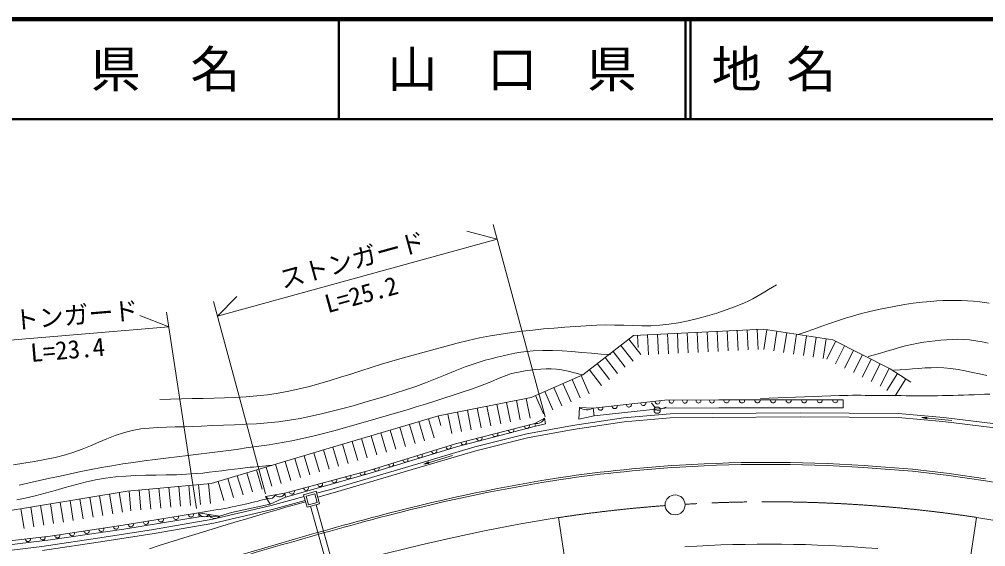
# Model space of a CAD drawing. Units: millimetres, scale not verified. Extents: x 40000 to 680000, y 20000 to 380000.
# Drawn here: x 300967 to 397856, y 327105 to 380000 of the extents above; entities that cross this region are included whole.
import ezdxf
from ezdxf.enums import TextEntityAlignment as Align

# ---------------------------------------------------------------- set-up
doc = ezdxf.new("R2010")
doc.units = ezdxf.units.MM
doc.header["$LTSCALE"] = 1000
doc.linetypes.add('CHAIN', pattern=[18.5, 12, -1.5, 3.5, -1.5])
for name, color, linetype, lineweight in [('M-BGD', 7, 'Continuous', 13), ('M-BMK', 2, 'CHAIN', 13), ('M-STR-HTXT', 7, 'Continuous', 13), ('M-TTL', 2, 'Continuous', 140), ('M-TTL-LINE', 7, 'Continuous', 50)]:
    doc.layers.add(name, color=color, linetype=linetype, lineweight=lineweight)
doc.layers.add('M-TTL-TXT', color=7, linetype='Continuous')
doc.styles.add('ＭＳ ゴシック', font='')
doc.styles.get('ＭＳ ゴシック').set_extended_font_data('MS Gothic')

# ---------------------------------------------------------------- blocks, each defined once
blk = doc.blocks.new('unfilled_arrow')
at = {"color": 0, "linetype": 'Continuous', "lineweight": -2}
blk.add_lwpolyline([(7.5, 1.25), (0, 0), (7.5, -1.25)], close=True, dxfattribs=at)

msp = doc.modelspace()

# ---------------------------------------------------------------- linework, layer by layer
at = {"layer": 'M-BGD'}
for p, q in [((362561, 348283), (375572, 348921)), ((373935, 348840), (374033, 346843)), ((374934, 348889), (375032, 346892)), ((375572, 348921), (382530, 347842)), ((375929, 348865), (375622, 346889)), ((357462, 344341), (362561, 348283)), ((362076, 347908), (363267, 346368)), ((362948, 348302), (363008, 347069)), ((363947, 348351), (364045, 346353)), ((364946, 348400), (365044, 346402)), ((365944, 348449), (366042, 346451)), ((366943, 348498), (367041, 346500)), ((367942, 348547), (368040, 346549)), ((368941, 348595), (369039, 346598)), ((369940, 348644), (370038, 346647)), ((370938, 348693), (371036, 346696)), ((371937, 348742), (372035, 346745)), ((372936, 348791), (373034, 346794)), ((376917, 348712), (376610, 346736)), ((377905, 348559), (377598, 346582)), ((378893, 348406), (378587, 346429)), ((379881, 348252), (379575, 346276)), ((380870, 348099), (380563, 346123)), ((381858, 347946), (381551, 345970)), ((382530, 347842), (388283, 344935)), ((361285, 347297), (362508, 345714)), ((382815, 347698), (381914, 345912)), ((383708, 347247), (382806, 345461)), ((359703, 346073), (360926, 344491)), ((360494, 346685), (361717, 345103)), ((384600, 346796), (383699, 345011)), ((385493, 346345), (384591, 344560)), ((386386, 345894), (385484, 344109)), ((358912, 345462), (360135, 343879)), ((387278, 345443), (386376, 343658)), ((388171, 344992), (387269, 343207)), ((388283, 344935), (390361, 343604)), ((352301, 342076), (357462, 344341)), ((357309, 344273), (358112, 342442)), ((358121, 344850), (359344, 343268)), ((389019, 344464), (387940, 342780)), ((354562, 343068), (355365, 341236)), ((355477, 343470), (356281, 341638)), ((356393, 343872), (357197, 342040)), ((389861, 343924), (388782, 342240)), ((342997, 340225), (352301, 342076)), ((352730, 342264), (353534, 340433)), ((353646, 342666), (354450, 340835)), ((347857, 341192), (348247, 339230)), ((348838, 341387), (349228, 339425)), ((349818, 341582), (350208, 339620)), ((350799, 341777), (351189, 339815)), ((351780, 341972), (352170, 340010)), ((357056, 339890), (357134, 341068)), ((358510, 341014), (357134, 341068)), ((365672, 341790), (358510, 341014)), ((364348, 341537), (364731, 341041)), ((365217, 340896), (365809, 341102)), ((371091, 341819), (365672, 341790)), ((383556, 341844), (371091, 341819)), ((383558, 341044), (383556, 341844)), ((332378, 337080), (342997, 340225)), ((342954, 340213), (343231, 339275)), ((343934, 340412), (344324, 338450)), ((344914, 340607), (345305, 338645)), ((345895, 340802), (346285, 338840)), ((346876, 340997), (347266, 339035)), ((358597, 340219), (357056, 339890)), ((358597, 340219), (358510, 341014)), ((365676, 340990), (358597, 340219)), ((364611, 340834), (365233, 340753)), ((371092, 341019), (365676, 340990)), ((379240, 340122), (370453, 340071)), ((383558, 341044), (371092, 341019)), ((389077, 340063), (379240, 340122)), ((340077, 339361), (340645, 337443)), ((341036, 339645), (341604, 337727)), ((341995, 339929), (342563, 338011)), ((352645, 339471), (344712, 337407)), ((344787, 337117), (352721, 339181)), ((353620, 339994), (352645, 339471)), ((352645, 339471), (352721, 339181)), ((352721, 339181), (353728, 339441)), ((353728, 339441), (353620, 339994)), ((361606, 339616), (356495, 338870)), ((366239, 340013), (361606, 339616)), ((370453, 340071), (366239, 340013)), ((393577, 339673), (389077, 340063)), ((391467, 340073), (394450, 339761)), ((399891, 338903), (393577, 339673)), ((336242, 338224), (336810, 336307)), ((337201, 338508), (337769, 336591)), ((338160, 338792), (338728, 336875)), ((339119, 339076), (339687, 337159)), ((356495, 338870), (351926, 338016)), ((333366, 337372), (333934, 335455)), ((334325, 337656), (334893, 335739)), ((335283, 337940), (335851, 336023)), ((344712, 337407), (336059, 334762)), ((351926, 338016), (346738, 336725)), ((320201, 333443), (332378, 337080)), ((329532, 336230), (330105, 334313)), ((330490, 336516), (331063, 334600)), ((331449, 336802), (332021, 334886)), ((332407, 337088), (332975, 335171)), ((336147, 334476), (344787, 337117)), ((339789, 334672), (346738, 336725)), ((341532, 335388), (344410, 336234)), ((326658, 335371), (327230, 333455)), ((327616, 335658), (328188, 333741)), ((328574, 335944), (329146, 334027)), ((323783, 334513), (324355, 332597)), ((324741, 334799), (325314, 332883)), ((325700, 335085), (326272, 333169)), ((327580, 332485), (336059, 334762)), ((327664, 332075), (336147, 334476)), ((339789, 334672), (332662, 332572)), ((386884, 334951), (390506, 334669)), ((386899, 335151), (390526, 334869)), ((390506, 334669), (394159, 334240)), ((390526, 334869), (394185, 334439)), ((394185, 334439), (397854, 333903)), ((311775, 332666), (320201, 333443)), ((318945, 333327), (319129, 331336)), ((319941, 333419), (320124, 331428)), ((320909, 333655), (321481, 331738)), ((321867, 333941), (322439, 332024)), ((322825, 334227), (323397, 332310)), ((394159, 334240), (397825, 333705)), ((397825, 333705), (401435, 333091)), ((295603, 329981), (311775, 332666)), ((310000, 332371), (310327, 330398)), ((310986, 332535), (311314, 330562)), ((311974, 332684), (312158, 330692)), ((312970, 332776), (313154, 330784)), ((313966, 332868), (314150, 330876)), ((314962, 332960), (315146, 330968)), ((315958, 333052), (316141, 331060)), ((316953, 333144), (317137, 331152)), ((317949, 333235), (318133, 331244)), ((327580, 332485), (325657, 332132)), ((327580, 332485), (327664, 332075)), ((332556, 332957), (330772, 332470)), ((330880, 332084), (332662, 332572)), ((304081, 331388), (304408, 329415)), ((305067, 331552), (305395, 329579)), ((306054, 331716), (306381, 329743)), ((307040, 331880), (307368, 329907)), ((308027, 332043), (308354, 330070)), ((309013, 332207), (309341, 330234)), ((322233, 330521), (326103, 331381)), ((325657, 332132), (326103, 331381)), ((326103, 331381), (327664, 332075)), ((326309, 330835), (329626, 331742)), ((301121, 330897), (301449, 328924)), ((302108, 331061), (302435, 329088)), ((303094, 331225), (303422, 329252)), ((318928, 330503), (311390, 329265)), ((321038, 330154), (318928, 330503)), ((318928, 330503), (318993, 330108)), ((320458, 329466), (326309, 330835)), ((321038, 330154), (322233, 330521)), ((330151, 331155), (334606, 315289)), ((330729, 331317), (335183, 315455)), ((318993, 330108), (311455, 328870)), ((320458, 329466), (314474, 328429)), ((321038, 330154), (318993, 330108)), ((311390, 329265), (304044, 328174)), ((311455, 328870), (304102, 327779)), ((304044, 328174), (295192, 327111)), ((304102, 327779), (295240, 326714)), ((309543, 327659), (303282, 326737)), ((314474, 328429), (309543, 327659))]:
    msp.add_line(p, q, dxfattribs=at)
for points in [[(315061, 341860), (316140, 341908), (317221, 341940), (318303, 341962), (319386, 341980), (320468, 342000), (321550, 342028), (322630, 342070), (323708, 342132), (324783, 342219), (325855, 342338), (326922, 342494), (327980, 342689), (329029, 342921), (330071, 343182), (331108, 343469), (332140, 343775), (333169, 344095), (334197, 344423), (335223, 344754), (336251, 345084), (337280, 345405), (338312, 345714), (339349, 346004), (340453, 346306), (341555, 346615), (342658, 346925), (343762, 347229), (344869, 347521), (345979, 347794), (347096, 348042), (348218, 348258), (349274, 348432), (350332, 348585), (351394, 348719), (352457, 348837), (353523, 348941), (354590, 349031), (355658, 349112), (356726, 349184), (357795, 349250), (358863, 349311), (359765, 349340), (360670, 349335), (361575, 349311), (362480, 349282), (363384, 349263), (364287, 349268), (365186, 349313), (366081, 349411), (367057, 349572), (368028, 349766), (368993, 349992), (369951, 350250), (370900, 350538), (371840, 350854), (372770, 351198), (373688, 351567), (374105, 351755), (374512, 351964), (374912, 352188), (375306, 352423), (375698, 352664), (376088, 352906), (376480, 353146), (376876, 353377)], [(379051, 348381), (379843, 348651), (380632, 348930), (381420, 349213), (382208, 349494), (382999, 349768), (383793, 350029), (384593, 350271), (385400, 350490), (386257, 350700), (387118, 350896), (387983, 351078), (388851, 351243), (389722, 351390), (390596, 351518), (391472, 351625), (392350, 351710), (392962, 351754), (393576, 351783), (394190, 351799), (394804, 351800), (395419, 351788), (396033, 351763), (396646, 351724), (397257, 351673), (397737, 351611), (398212, 351522)], [(386067, 346174), (386694, 346347), (387319, 346529), (387944, 346714), (388569, 346897), (389195, 347074), (389824, 347238), (390457, 347386), (391095, 347510), (391655, 347604), (392218, 347687), (392783, 347760), (393350, 347820), (393917, 347865), (394485, 347894), (395053, 347906), (395621, 347898), (396251, 347853), (396877, 347768), (397500, 347656), (398122, 347530)], [(300368, 335322), (301422, 335480), (302472, 335650), (303518, 335841), (304558, 336060), (305590, 336315), (306441, 336576), (307277, 336887), (308103, 337230), (308925, 337585), (309748, 337934), (310578, 338258), (311421, 338540), (312282, 338759), (313136, 338909), (313997, 339007), (314863, 339067), (315732, 339101), (316604, 339119), (317476, 339133), (318347, 339155), (319216, 339198), (320321, 339258), (321427, 339303), (322535, 339342), (323642, 339384), (324747, 339440), (325850, 339519), (326949, 339630), (328044, 339784), (329122, 339973), (330196, 340187), (331265, 340424), (332331, 340682), (333392, 340957), (334450, 341247), (335505, 341550), (336557, 341863), (337606, 342184), (338654, 342510), (339699, 342839), (340708, 343179), (341706, 343553), (342697, 343947), (343685, 344349), (344674, 344748), (345669, 345130), (346672, 345483), (347690, 345796), (348278, 345958), (348869, 346112), (349463, 346256), (350060, 346387), (350660, 346502), (351262, 346601), (351867, 346680), (352473, 346736), (353448, 346780), (354423, 346776), (355398, 346736), (356374, 346669), (357350, 346588), (358326, 346503), (359302, 346426), (360277, 346367)], [(300938, 333271), (301948, 333499), (302983, 333730), (304017, 333962), (305052, 334191), (306088, 334417), (307125, 334635), (308164, 334845), (309205, 335044), (310249, 335228), (311330, 335403), (312413, 335564), (313497, 335713), (314584, 335853), (315671, 335987), (316758, 336116), (317846, 336245), (318934, 336374), (320021, 336507), (321107, 336647), (322192, 336795), (322955, 336901), (323719, 337003), (324483, 337105), (325246, 337210), (326008, 337321), (326768, 337442), (327526, 337576), (328281, 337725), (329344, 337958), (330404, 338205), (331460, 338466), (332514, 338738), (333565, 339021), (334614, 339313), (335661, 339611), (336706, 339915), (337751, 340222), (338795, 340532), (339838, 340841), (340765, 341119), (341690, 341403), (342614, 341693), (343536, 341988), (344456, 342289), (345374, 342596), (346290, 342908), (347204, 343227), (347637, 343390), (348066, 343567), (348492, 343751), (348918, 343935), (349346, 344114), (349778, 344279), (350216, 344425), (350662, 344544), (351173, 344653), (351689, 344745), (352208, 344820), (352729, 344877), (353253, 344915), (353776, 344934), (354299, 344933), (354821, 344911), (355157, 344878), (355489, 344825), (355820, 344756), (356149, 344676), (356477, 344590), (356804, 344502), (357132, 344417), (357462, 344341)], [(388663, 344798), (389286, 344836), (389909, 344885), (390533, 344938), (391156, 344989), (391779, 345032), (392402, 345059), (393025, 345064), (393647, 345041), (394375, 344972), (395097, 344866), (395816, 344733), (396533, 344583), (397250, 344426), (397967, 344272)], [(375282, 341968), (376161, 342001), (377041, 342037), (377920, 342074), (378799, 342111), (379679, 342148), (380558, 342183), (381438, 342215), (382317, 342242), (383197, 342265), (384077, 342282), (384504, 342287), (384931, 342288), (385358, 342288), (385785, 342285), (386212, 342280), (386639, 342275), (387066, 342270), (387493, 342265), (387920, 342262), (388347, 342259), (388865, 342257), (389383, 342254), (389901, 342250), (390419, 342246), (390937, 342243), (391456, 342241), (391974, 342240), (392492, 342242), (393010, 342246), (393528, 342252), (394055, 342262), (394583, 342275), (395111, 342290), (395638, 342307), (396166, 342325), (396694, 342345), (397221, 342365), (397749, 342386), (398276, 342407)], [(332549, 332955), (339676, 335056), (346633, 337111), (351841, 338407), (356430, 339264), (361560, 340013), (366220, 340413), (370449, 340471), (379240, 340522), (389095, 340463), (393618, 340071), (399939, 339300)], [(300707, 331796), (301553, 331967), (302565, 332201), (303571, 332465), (304573, 332747), (305574, 333034), (306576, 333314), (307582, 333572), (308595, 333798), (309617, 333978), (310624, 334102), (311635, 334186), (312649, 334237), (313665, 334267), (314682, 334285), (315700, 334300), (316717, 334324), (317733, 334364), (318747, 334433), (319382, 334492), (320016, 334562), (320649, 334639), (321282, 334720), (321915, 334803), (322547, 334885), (323181, 334963), (323814, 335034), (324124, 335066), (324433, 335095), (324742, 335124), (325052, 335152), (325361, 335179), (325671, 335206), (325980, 335233), (326290, 335261)], [(329518, 332127), (326211, 331222), (320378, 329858), (314409, 328824), (309483, 328055), (303228, 327133), (297176, 326393), (291586, 325879), (286349, 325553), (284434, 325468), (281700, 325435), (278431, 325473)], [(318978, 330507), (319348, 330571), (319718, 330634), (320088, 330695), (320459, 330757), (320829, 330819), (321199, 330882), (321569, 330947), (321938, 331014), (322306, 331085), (322674, 331159), (322991, 331226), (323307, 331297), (323622, 331371), (323937, 331446), (324252, 331523), (324567, 331601), (324881, 331680), (325195, 331758), (325510, 331835), (325825, 331911)]]:
    msp.add_lwpolyline(points, dxfattribs=at)
for points in [[(330718, 332664), (331069, 331413), (329817, 331061), (329466, 332313)], [(330579, 332418), (330822, 331551), (329956, 331308), (329713, 332174)]]:
    msp.add_lwpolyline(points, close=True, dxfattribs=at)
for centre, radius in [((364922, 340794), 313), ((366716, 331296), 1000)]:
    msp.add_circle(centre, radius, dxfattribs=at)
for centre, radius, start, end in [((357864, 342126), 1286, 235.39962, 300.16862), ((359232, 341038), 246, 173.52772, 18.84042), ((360665, 341194), 246, 173.52772, 18.84042), ((362097, 341349), 246, 173.52772, 18.84042), ((363529, 341504), 246, 173.52772, 18.84042), ((364961, 341659), 246, 173.52772, 18.84042), ((366349, 341729), 235, 164.23582, 16.37052), ((367704, 341736), 235, 164.23582, 16.37052), ((369059, 341743), 235, 164.23582, 16.37052), ((370414, 341750), 235, 164.23582, 16.37052), ((371870, 341783), 262, 171.87732, 8.35002), ((373428, 341786), 262, 171.87732, 8.35002), ((374986, 341789), 262, 171.87732, 8.35002), ((376544, 341792), 262, 171.87732, 8.35002), ((378103, 341795), 262, 171.87732, 8.35002), ((379661, 341798), 262, 171.87732, 8.35002), ((381219, 341802), 262, 171.87732, 8.35002), ((382777, 341805), 262, 171.87732, 8.35002), ((351858, 339240), 274, 189.23822, 19.92662), ((352818, 340318), 865, 258.44532, 337.96212), ((348685, 338414), 274, 189.23822, 19.92662), ((350272, 338827), 274, 189.23822, 19.92662), ((344004, 337144), 255, 186.90512, 27.08442), ((345512, 337589), 274, 189.23822, 19.92662), ((347098, 338001), 274, 189.23822, 19.92662), ((341120, 336262), 255, 186.90512, 27.08442), ((342562, 336703), 255, 186.90512, 27.08442), ((338235, 335381), 255, 186.90512, 27.08442), ((339677, 335822), 255, 186.90512, 27.08442), ((376069, 191608), 143950, 93.54398, 98.64494), ((376069, 191608), 143950, 85.68536, 93.54398), ((376069, 191608), 143750, 85.68544, 93.54398), ((335366, 334523), 249, 183.25262, 26.82092), ((336793, 334940), 255, 186.90512, 27.08442), ((376069, 191608), 143750, 93.54398, 98.64494), ((331126, 333385), 249, 183.25262, 26.82092), ((332540, 333764), 249, 183.25262, 26.82092), ((333953, 334144), 249, 183.25262, 26.82092), ((383893, 153125), 183183, 99.25732, 104.86183), ((383893, 153125), 182983, 99.25732, 104.86178), ((327055, 332641), 548, 217.32862, 343.45312), ((328300, 332625), 249, 183.25262, 26.82092), ((329713, 333005), 249, 183.25262, 26.82092), ((459456, -128205), 477784, 105.76285, 107.72323), ((326093, 332465), 548, 217.32862, 343.45312), ((318181, 330337), 258, 179.96732, 18.67772), ((319509, 330738), 627, 202.04112, 319.21142), ((312151, 329348), 258, 179.96732, 18.67772), ((313658, 329595), 258, 179.96732, 18.67772), ((315166, 329842), 258, 179.96732, 18.67772), ((459456, -128205), 474484, 104.96778, 107.72323), ((459456, -128205), 474284, 104.9678, 107.72323), ((316673, 330090), 258, 179.96732, 18.67772), ((320564, 330563), 627, 202.04112, 319.21142), ((306255, 328454), 252, 177.50762, 19.38652), ((307724, 328672), 252, 177.50762, 19.38652), ((309193, 328891), 252, 177.50762, 19.38652), ((310662, 329109), 252, 177.50762, 19.38652), ((301836, 327861), 252, 175.92192, 17.77082), ((303312, 328038), 252, 175.92192, 17.77082), ((304785, 328236), 252, 177.50762, 19.38652), ((376069, 191608), 135750, 85.35887, 93.54398)]:
    msp.add_arc(centre, radius, start, end, dxfattribs=at)
at = {"layer": 'M-BMK'}
for points in [[(270929, 306526), (280347, 309382), (289918, 312283), (299488, 315185), (309057, 318087), (316098, 320221), (319447, 321235), (322320, 322099), (325196, 322953), (328214, 323831), (331581, 324785), (334475, 325575), (337862, 326459), (341260, 327297), (344184, 327970), (347608, 328697), (351045, 329356), (354002, 329858), (355025, 330018)], [(396932, 330045), (400387, 329482), (403336, 328936), (406276, 328337), (407155, 328147), (410568, 327373), (413483, 326665), (416389, 325920), (419287, 325144), (422177, 324341), (425062, 323517), (426502, 323098), (429859, 322106), (432732, 321245), (435873, 320299), (445657, 317347), (463404, 311991)]]:
    msp.add_lwpolyline(points, dxfattribs=at)
for centre, radius, start, end in [((376069, 191508), 140100, 85.3624, 93.41906), ((376079, 191535), 140074, 94.24154, 98.64431), ((376030, 191319), 140292, 81.43157, 85.35263)]:
    msp.add_arc(centre, radius, start, end, dxfattribs=at)
at = {"layer": 'M-STR-HTXT'}
for p, q in [((348871, 357961), (345839, 358737)), ((353689, 340141), (348480, 359409)), ((320821, 350239), (348871, 357961)), ((320821, 350239), (322769, 352211)), ((325639, 332419), (320430, 351687)), ((315954, 349150), (313033, 350305)), ((318726, 330934), (315728, 350633)), ((315954, 349150), (295114, 347401)), ((355025, 330018), (362616, 280092)), ((396932, 330045), (389407, 280109))]:
    msp.add_line(p, q, dxfattribs=at)
at = {"layer": 'M-TTL'}
msp.add_line((680000, 380000), (40000, 380000), dxfattribs=at)
at = {"layer": 'M-TTL-LINE'}
for p, q in [((333000, 380000), (333000, 370000)), ((367750, 380000), (367750, 370000)), ((368250, 380000), (368250, 370000)), ((40000, 370000), (680000, 370000))]:
    msp.add_line(p, q, dxfattribs=at)

# ---------------------------------------------------------------- block references
at = {"layer": 'M-BGD', "xscale": 66.7, "yscale": 66.7}
for p, rotation in [((391467, 340073), 354), ((341532, 335388), 16.4)]:
    msp.add_blockref('unfilled_arrow', p, dxfattribs=dict(at, rotation=rotation))

# ---------------------------------------------------------------- texts
at = {"layer": 'M-STR-HTXT', "style": 'ＭＳ ゴシック'}
for s, rotation, p in [('ストンガード', 15.383, (334734, 354443)), ('L=25.2', 15.383, (335645, 350986)), ('ストンガード', 4.783, (305538, 348776)), ('L=23.4', 4.783, (305934, 345395))]:
    msp.add_text(s, height=1833, rotation=rotation, dxfattribs=at).set_placement(p, align=Align.BOTTOM_CENTER)
at = {"layer": 'M-TTL-TXT', "style": 'ＭＳ ゴシック'}
for s, p in [('県\u3000名', (315625, 375000)), ('山\u3000口\u3000県', (350375, 375000))]:
    msp.add_text(s, height=3666, dxfattribs=at).set_placement(p, align=Align.MIDDLE_CENTER)
msp.add_text('地 名', height=3666, dxfattribs=at).set_placement((370380, 375000), align=Align.MIDDLE_LEFT)

doc.saveas('drawing.dxf')
